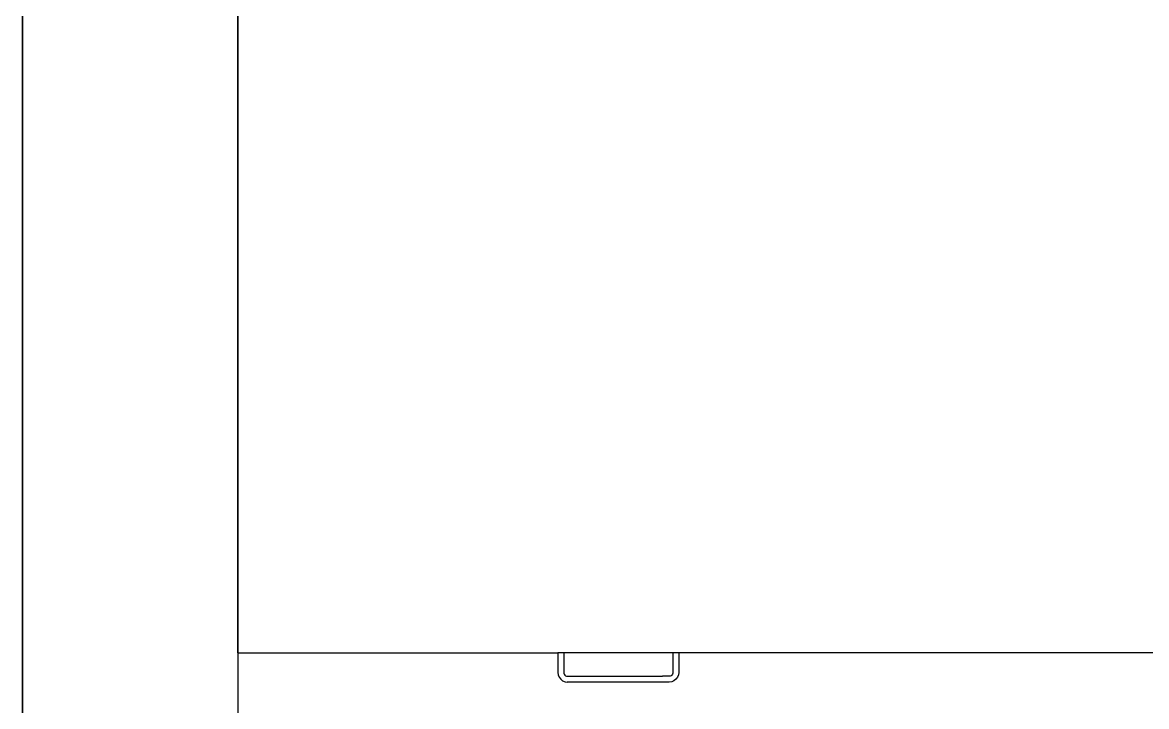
# Model space of a CAD drawing. Header units: metres. Extents: x 217 to 1422, y -179 to 129.
# Drawn here: x 469.867 to 470.911, y 59.553 to 60.188 of the extents above; entities that cross this region are included whole.
import ezdxf

# ---------------------------------------------------------------- set-up
doc = ezdxf.new("R2010")
doc.units = ezdxf.units.M
doc.header["$LTSCALE"] = 0.5
doc.header["$MEASUREMENT"] = 0
doc.layers.add('+1', color=255, linetype='Continuous')

# ---------------------------------------------------------------- blocks, each defined once
blk = doc.blocks.new('Chemistry Lab table pl')
at = {"layer": '+1', "transparency": 33554687}
for p, q in [((6.4212, 4.7979), (6.4231, 4.7994)), ((6.4231, 4.7994), (6.4252, 4.8003)), ((6.4252, 4.8003), (6.4274, 4.8005)), ((6.4274, 4.8005), (6.5221, 4.8005)), ((6.5242, 4.8003), (6.5221, 4.8005)), ((6.5264, 4.7994), (6.5242, 4.8003)), ((6.5282, 4.7979), (6.5264, 4.7994)), ((6.4186, 4.7917), (6.4189, 4.7939)), ((6.4186, 4.7734), (6.4186, 4.7917)), ((6.4189, 4.7939), (6.4198, 4.796)), ((6.4198, 4.796), (6.4212, 4.7979)), ((6.424, 4.7913), (6.4242, 4.7924)), ((6.424, 4.7734), (6.424, 4.7913)), ((6.4242, 4.7924), (6.4245, 4.7933)), ((6.4245, 4.7933), (6.4251, 4.794)), ((6.4251, 4.794), (6.4258, 4.7946)), ((6.4258, 4.7946), (6.4267, 4.7949)), ((6.4267, 4.7949), (6.4277, 4.7951)), ((6.4277, 4.7951), (6.4338, 4.7951)), ((6.5156, 4.795), (6.4338, 4.795)), ((6.5217, 4.7951), (6.5156, 4.7951)), ((6.5228, 4.7949), (6.5217, 4.7951)), ((6.5236, 4.7946), (6.5228, 4.7949)), ((6.5244, 4.794), (6.5236, 4.7946)), ((6.5249, 4.7933), (6.5244, 4.794)), ((6.5253, 4.7924), (6.5249, 4.7933)), ((6.5254, 4.7913), (6.5253, 4.7924)), ((6.5254, 4.7734), (6.5254, 4.7913)), ((6.5297, 4.796), (6.5282, 4.7979)), ((6.5306, 4.7939), (6.5297, 4.796)), ((6.5309, 4.7917), (6.5306, 4.7939)), ((6.5309, 4.7734), (6.5309, 4.7917)), ((5.8974, 4.7734), (6.4186, 4.7734)), ((6.4186, 4.7734), (6.424, 4.7734)), ((6.424, 4.7734), (6.5254, 4.7734)), ((6.5254, 4.7734), (6.5309, 4.7734)), ((6.8278, 4.7734), (6.5309, 4.7734)), ((6.8278, 4.7734), (6.8278, 4.0984))]:
    blk.add_line(p, q, dxfattribs=at)

msp = doc.modelspace()

# ---------------------------------------------------------------- linework, layer by layer
at = {"layer": '+1', "transparency": 33554687}
msp.add_lwpolyline([(489.0976, 66.7055), (489.0976, 82.6831), (508.4641, 82.6831), (515.0648, 82.6831), (515.0648, 64.7958), (508.4539, 64.7958), (508.4216, 48.8736), (469.8674, 48.8736), (469.8674, 66.7055)], close=True, dxfattribs=at)
for points in [[(479.6297, 59.9523), (479.6297, 66.7055), (469.8674, 66.7055), (469.8674, 58.5523), (479.6297, 58.5523)], [(479.4297, 59.9523), (479.4297, 66.5055), (470.0674, 66.5055), (470.0674, 58.7523), (479.4297, 58.7523)]]:
    msp.add_lwpolyline(points, dxfattribs=at)

# ---------------------------------------------------------------- block references
at = {"layer": '+1', "transparency": 33554687, "rotation": 180}
msp.add_blockref('Chemistry Lab table pl', (476.8952, 64.3762), dxfattribs=at)

doc.saveas('drawing.dxf')
